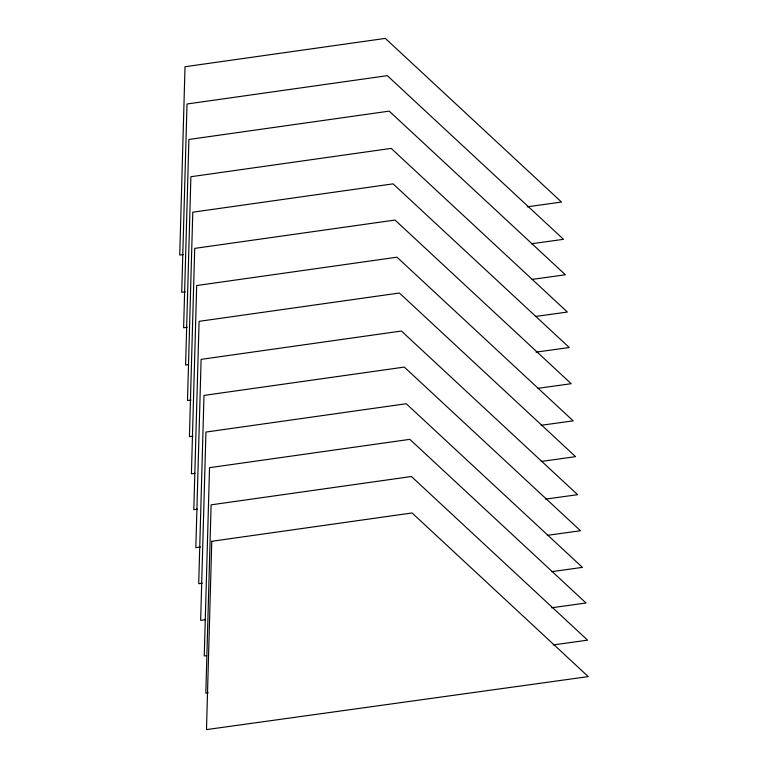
<?xml version="1.0" encoding="UTF-8"?>
<svg xmlns="http://www.w3.org/2000/svg" width="768" height="768" viewBox="0 0 768 768"><rect width="100%" height="100%" fill="white"/><g stroke="black" fill="none" stroke-linecap="round" stroke-linejoin="round"><path stroke-width="1.15" d="M183.293 254.554L179.741 255.043L185.021 66.73L385.325 38.4L561.514 202.051L527.126 206.822M185.28 291.811L181.728 292.301L187.008 103.997L387.312 75.658L563.501 239.318L531.485 243.763M187.171 327.283L183.619 327.773L188.899 139.469L389.203 111.13L565.392 274.781L532.195 279.389M187.978 364.704L185.606 365.04L190.886 176.726L391.19 148.397L567.379 312.048L535.373 316.493M191.05 400.013L187.498 400.502L192.778 212.198L393.082 183.859L569.27 347.52L536.074 352.128M192.979 436.195L189.427 436.694L194.707 248.381L395.011 220.051L571.2 383.702L538.003 388.31M194.966 473.347L191.405 473.837L196.685 285.533L396.989 257.194L573.187 420.854L541.171 425.29M197.357 509.155L193.805 509.654L199.085 321.341L399.389 293.011L575.578 456.662L541.19 461.434M200.573 547.008L195.83 547.67L201.11 359.357L401.414 331.027L577.603 494.678L545.597 499.123M202.262 583.238L198.71 583.728L203.99 395.414L404.294 367.085L580.483 530.736L547.286 535.344M205.402 619.709L200.659 620.371L205.939 432.058L406.243 403.728L582.442 567.379L551.616 571.661M206.621 655.651L204.25 655.987L209.53 467.674L409.834 439.344L586.022 602.995L551.645 607.766M208.195 692.832L205.824 693.158L211.104 504.845L411.408 476.515L587.597 640.166L553.219 644.938M211.766 541.286L206.486 729.6L588.259 676.608L412.07 512.957L211.766 541.286"/></g></svg>
